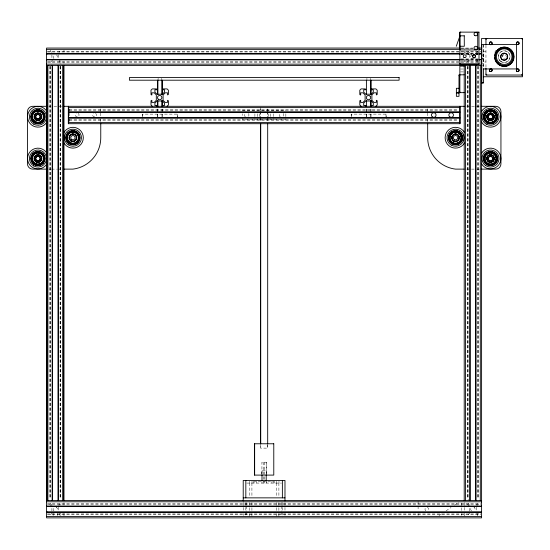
<?xml version="1.0" encoding="UTF-8"?>
<svg xmlns="http://www.w3.org/2000/svg" width="550" height="550" viewBox="0 0 550 550"><rect width="100%" height="100%" fill="white"/><g stroke="black" fill="none" stroke-linecap="round" stroke-linejoin="round"><path stroke-width="0.41" stroke-dasharray="2.75 2.06" d="M59.029 52.319L60.074 51.274M50.504 62.232L52.594 60.149M464.207 49.356L465.513 48.056M464.64 59.448L464.207 59.888L464.207 64.151M467.424 61.538L469.514 59.448L469.514 54.141L467.424 51.968M475.606 53.357L477.696 51.274M468.126 62.232L470.209 60.149M476.3 54.058L478.39 51.968M503.669 54.649L502.129 56.189A2.173 2.173 0 0 0 502.342 57.839L502.693 55.213A2.173 2.173 0 0 1 504.79 54.649M58.506 505.257L60.074 503.69M50.504 514.656L52.594 512.566M59.73 505.429L60.768 504.391M476.128 505.257L477.696 503.69M468.126 514.656L470.209 512.566M477.345 505.429L478.39 504.391M439.024 515.522L441.842 513.638M446.078 510.819L451.014 507.526M454.541 505.175L458.776 502.356M461.017 48.056L476.458 48.056M461.017 48.489L473.027 48.489M47.444 51.274L460.158 51.274M461.017 51.274L480.748 51.274M485.959 51.535L483.347 51.535L483.347 61.971L485.959 61.971M47.444 51.968L460.158 51.968M461.017 51.968L480.748 51.968M461.017 53.357L478.177 53.357M461.017 53.618L478.177 53.618M461.017 54.058L465.307 54.058M466.166 54.058L472.168 54.058M475.599 54.058L478.177 54.058M461.017 54.141L465.307 54.141M466.166 54.141L472.168 54.141M475.599 54.141L478.177 54.141M482.357 54.141L483.512 54.141M461.017 54.581L462.729 54.581M467.878 54.581L471.309 54.581M476.458 54.581L478.177 54.581M481.436 55.495L483.512 55.419M481.772 58.293L483.512 58.293M481.436 58.369L483.175 58.369M461.017 58.926L478.177 58.926M482.357 59.366L483.512 59.366M461.017 59.448L478.177 59.448M461.017 59.888L478.177 59.888M461.017 60.149L478.177 60.149M47.444 61.538L460.158 61.538M461.017 61.538L480.748 61.538M47.444 62.232L460.158 62.232M461.017 62.232L480.748 62.232M482.357 63.711L483.512 63.711M482.357 65.457L483.512 65.457M460.584 69.025L464.207 69.025M460.584 71.899L464.207 71.899M48.861 106.301L50.579 106.301M53.955 106.301L61.634 106.301M466.806 106.301L479.586 106.301M69.197 109.526L458.143 109.526M69.197 110.22L458.143 110.22M242.344 110.653L285.856 110.653M69.197 119.79L458.143 119.79M69.197 120.484L458.143 120.484M48.971 169.118L50.682 169.118M51.535 169.118L56.664 169.118M57.523 169.118L61.799 169.118M466.641 169.118L476.053 169.118M476.905 169.118L479.469 169.118M266.2 462.192L266.2 474.719L266.276 462.192L261.924 462.192L261.924 474.719M246.675 483.072L281.518 483.072M47.444 503.69L480.748 503.69M47.444 504.391L480.748 504.391M47.444 513.961L480.748 513.961M47.444 514.656L480.748 514.656M471.371 58.293L471.817 58.637M53.948 58.444L53.749 58.293A2.173 2.173 0 0 1 54.203 54.869M474.444 507.636L473.997 507.293A2.173 2.173 0 0 1 474.444 510.709M471.563 510.861L471.371 510.709A2.173 2.173 0 0 1 471.817 507.293M56.829 507.636L56.375 507.293A2.173 2.173 0 0 1 56.829 510.709M53.948 510.861L53.749 510.709A2.173 2.173 0 0 1 54.203 507.293M469.776 48.056L470.209 48.922M470.209 53.357L468.126 51.274L468.126 48.922M476.3 59.448L477.868 61.016M475.606 60.149L477.696 62.232L477.696 64.584M51.549 52.319L50.504 51.274L50.504 48.922M59.208 59.971L60.768 61.538M59.029 61.188L60.074 62.232L60.074 64.584M469.686 505.257L468.126 503.69L468.126 501.346M476.822 512.394L478.39 513.961M476.651 513.611L477.696 514.656L477.696 517.007M52.071 505.257L50.504 503.69L50.504 501.346M59.208 512.394L60.768 513.961M59.029 513.611L60.074 514.656L60.074 517.007M467.424 504.391L469.514 506.564L469.514 511.115M49.809 504.391L51.899 506.564L51.899 511.115M485.959 45.279L485.959 67.375M483.512 44.571L483.512 68.097M483.175 44.646L483.175 68.172M478.39 66.309L478.39 498.754M478.026 66.309L478.026 498.754M477.696 66.309L477.696 498.754M476.3 507.244L476.3 511.871M468.126 66.309L468.126 500.473M467.789 66.309L467.789 498.754M467.424 66.309L467.424 498.754M465.08 51.968L465.08 53.357M465.08 59.448L465.08 61.538M464.207 51.061L464.207 53.618M464.207 502.631L464.207 510.757M464.207 513.157L464.207 516.567M461.594 502.961L461.594 510.757M461.594 513.727L461.594 515.391M427.68 108.845L427.68 112.248M427.68 113.08L427.68 118.188M427.68 119.013L427.68 121.584M418.096 501.304L418.096 510.414M418.096 513.727L418.096 515.391M386.251 118.484L386.251 114.132L351.168 114.132L351.168 118.484M385.969 114.132L385.969 118.484M371.03 109.044L371.03 112.441M371.03 114.132L371.03 118.484M370.748 109.044L370.748 112.441M370.748 114.132L370.748 118.484M370.397 78.244L370.397 80.204M366.919 78.244L366.926 80.204M366.678 109.044L366.678 112.441M366.678 114.132L366.678 117.033M366.396 109.044L366.396 112.441M366.396 114.132L366.396 117.033M351.45 114.132L351.45 118.484M285.856 113.816L285.856 119.357L242.344 119.357L242.344 113.816M284.982 502.624L284.982 512.793M284.982 513.638L284.982 515.391M282.37 502.597L282.37 517.027M281.497 502.597L281.497 505.141M281.497 505.993L281.497 511.081M281.497 511.933L281.497 515.329M278.974 481.112L278.974 483.072M278.891 483.072L278.891 496.65M278.891 502.597L278.891 506.839M278.884 507.691L278.891 512.779M278.884 513.631L278.891 517.027M276.279 483.072L276.279 496.65M276.279 502.597L276.279 506.839M276.279 507.691L276.279 512.779M276.279 513.631L276.286 517.027M276.189 481.112L276.189 483.072M274.539 481.112L274.539 483.072M273.666 483.072L273.666 481.332L254.526 481.332L254.526 483.072M273.329 113.816L273.329 119.357M271.927 481.332L271.927 483.072M270.545 113.816L270.545 119.357M268.524 113.816L268.524 119.357M267.692 109.017L267.692 110.736M267.692 111.595L267.692 116.744M267.692 117.604L267.692 121.894M267.692 444.503L267.692 448.126L260.507 448.126L260.507 444.503M267.465 109.017L267.465 110.736M267.465 111.595L267.465 116.744M267.465 117.604L267.465 121.894M267.465 444.503L267.465 448.126M266.386 474.375L266.386 470.745L261.814 470.745L261.814 474.375M264.66 462.192L264.66 480.569M264.66 481.401L264.66 483.072M263.532 462.192L263.532 480.569M263.532 481.401L263.532 483.072M262.041 470.745L262.041 474.375M261.924 481.401L261.999 483.072M260.734 107.298L260.734 110.736M260.734 111.595L260.734 116.744M260.734 117.604L260.734 121.894M260.734 444.503L260.734 448.126M260.507 109.017L260.507 110.736M260.507 111.595L260.507 116.744M260.507 117.604L260.507 121.894M259.689 113.816L259.689 119.357M257.654 113.816L257.654 119.357M256.266 481.332L256.266 483.072M254.897 113.816L254.897 119.357M253.66 481.112L253.66 483.072M252.003 481.112L252.003 483.072M251.914 483.072L251.921 496.65M251.921 502.597L251.914 506.839M251.921 507.691L251.921 512.779M251.921 513.631L251.921 517.027M249.315 483.072L249.308 496.65M249.315 502.597L249.308 506.839M249.315 507.691L249.308 512.779M249.315 513.631L249.308 517.027M249.219 481.112L249.219 483.072M246.696 502.597L246.696 505.141M246.696 505.993L246.696 511.081M246.696 511.933L246.696 515.329M245.829 502.597L245.829 517.027M243.217 502.624L243.217 512.793M243.217 513.638L243.217 515.391M177.389 118.484L177.389 114.132L142.45 114.132L142.45 118.484M177.251 114.132L177.251 118.484M162.161 109.044L162.161 112.441M162.161 114.132L162.161 118.484M162.023 109.044L162.023 112.441M162.023 114.132L162.023 118.484M161.59 78.244L161.583 80.204M158.111 78.244L158.111 80.204M157.816 109.044L157.816 112.441M157.816 114.132L157.816 117.033M157.678 109.044L157.678 112.441M157.678 114.132L157.678 118.484M142.588 114.132L142.588 118.484M100.76 108.845L100.76 112.248M100.76 113.08L100.76 118.188M100.76 119.013L100.76 121.584M69.699 108.845L69.699 112.234M69.699 113.08L69.699 118.161M69.699 119.013L69.699 121.55M63.992 50.208L63.992 51.913M63.992 61.593L63.992 63.298M63.992 502.631L63.992 505.189M63.992 513.157L63.992 516.567M60.768 66.309L60.768 498.754M60.411 66.309L60.411 498.754M60.074 66.309L60.074 498.754M58.685 54.828L58.685 58.678M58.685 507.244L58.685 511.871M57.461 513.322L57.461 515.598M53.116 513.322L53.116 515.598M51.899 54.904L51.899 58.692M50.504 66.309L50.504 498.754M50.167 66.309L50.167 498.754M49.809 66.309L49.809 498.754M95.514 113.382A1.87 1.87 0 0 1 96.016 116.208A1.87 1.87 0 0 1 93.149 116.208A1.87 1.87 0 0 1 93.644 113.382M78.114 113.382A1.87 1.87 0 0 1 78.609 116.208A1.87 1.87 0 0 1 75.749 116.208A1.87 1.87 0 0 1 76.244 113.382M56.375 54.869A2.173 2.173 0 0 1 56.829 58.293M474.444 58.293A2.173 2.173 0 0 1 471.185 58.08A2.173 2.173 0 0 1 471.817 54.869M506.33 56.189A2.173 2.173 0 0 1 506.33 57.317M506.11 57.839A2.173 2.173 0 0 1 505.766 58.293M504.79 58.857A2.173 2.173 0 0 1 503.669 58.857M505.319 54.869A2.173 2.173 0 0 1 506.11 55.667M494.808 52.25A10.443 10.443 0 0 1 495.873 50.497M248.462 113.596A2.262 2.262 0 0 1 248.098 116.772M245.341 116.82A2.262 2.262 0 0 1 244.874 113.657M283.257 113.568A2.262 2.262 0 0 1 282.941 116.751M280.191 116.841A2.262 2.262 0 0 1 280.074 113.259M427.268 507.409A1.829 1.829 0 0 1 427.707 510.757M425.886 510.757A1.829 1.829 0 0 1 426.326 507.409M266.276 483.072L266.276 481.401L266.2 483.072M499.991 60.837A5.871 5.871 0 0 0 509.816 58.204A5.871 5.871 0 0 0 502.624 51.006A5.871 5.871 0 0 0 499.991 60.837M501.256 61.717A5.871 5.871 0 0 0 510.063 56.629A5.871 5.871 0 0 0 501.256 51.542A5.871 5.871 0 0 0 501.256 61.717"/><path stroke-width="0.82" d="M459.587 37.345L459.848 36.706M459.525 37.132L456.28 46.262M459.587 36.912L459.958 35.826L464.31 35.826M47.025 59.448L46.592 59.888L460.158 59.888M156.564 106.301L156.998 105.435L154.907 105.435L154.907 103.084L156.998 100.994L162.394 100.994L164.478 103.084L164.478 105.435L162.394 105.435L162.828 106.301M167.09 106.301L168.396 105.002L168.396 100.733L167.523 100.299L167.523 102.389L165.179 102.389L163.089 100.299L163.089 94.992L165.179 92.819L167.523 92.819L167.523 94.909L168.396 94.469L168.396 90.207L167.09 88.901L162.828 88.901L162.394 89.341L162.394 89.774L164.478 89.774L164.478 92.125L162.394 94.208L156.998 94.208L154.907 92.125L154.907 89.774L156.998 89.774L156.564 88.901L152.302 88.901L150.996 90.207L150.996 94.469L151.429 94.909L151.862 94.909L151.862 92.819L154.213 92.819L156.303 94.909L156.303 100.299L154.213 102.389L151.862 102.389L151.862 100.299L150.996 100.733L150.996 105.002L152.302 106.301M365.372 106.301L365.805 105.435L363.715 105.435L363.715 103.084L365.805 100.994L371.202 100.994L373.292 103.084L373.292 105.435L371.202 105.435L371.635 106.301M375.897 106.301L377.204 105.002L377.204 100.733L376.331 100.299L376.331 102.389L373.986 102.389L371.896 100.299L371.896 94.909L373.986 92.819L376.331 92.819L376.331 94.909L377.204 94.469L377.204 90.207L375.897 88.901L371.635 88.901L371.202 89.341L371.202 89.774L373.292 89.774L373.292 92.125L371.202 94.208L365.805 94.208L363.715 92.125L363.715 89.774L365.805 89.774L365.372 88.901L361.109 88.901L359.803 90.207L359.803 94.469L360.236 94.909L360.676 94.909L360.676 92.819L363.021 92.819L365.111 94.992L365.111 100.299L363.021 102.389L360.676 102.389L360.676 100.299L359.803 100.733L359.803 105.002L361.109 106.301M485.959 39.352L486.826 38.479M47.025 511.871L46.592 512.304L481.607 512.304M521.627 75.027L522.5 74.154M479.029 32.127L459.8 32.127L459.889 64.027M489.919 44.646L491.652 44.646M459.903 46.262L464.31 46.262L464.255 35.826M460.158 48.056L46.592 48.056L46.592 517.873L481.607 517.873L481.607 48.056L478.596 48.056M459.889 49.094L459.903 49.094A0.873 0.873 0 0 0 460.776 49.961L476.871 49.961A0.873 0.873 0 0 0 477.737 49.094L477.723 32.993A0.873 0.873 0 0 0 476.871 32.127M46.592 49.356L460.158 49.356M479.036 49.356L481.607 49.356M460.158 53.618L46.592 53.618L47.025 54.058M479.036 53.618L481.607 53.618M46.592 54.058L460.158 54.058M479.036 54.058L481.607 54.058M46.592 59.448L460.158 59.448M479.036 59.448L481.607 59.448M479.036 59.888L481.607 59.888M459.8 64.027L479.029 64.027L478.933 32.127M46.592 64.151L481.607 64.151M46.592 65.457L481.607 65.457M464.207 66.11L459.855 66.11L459.855 92.647M483.512 68.936L516.574 68.936L516.574 44.571L481.772 44.571L481.772 82.858L483.512 82.858L483.512 68.709M464.207 74.814L458.989 74.814L458.989 96.326L456.376 96.326L456.376 88.296L458.989 88.296M522.5 75.027L485.959 75.027L485.959 68.214M458.989 75.68L459.855 75.68M483.312 76.766L522.5 76.766L522.5 38.479L481.607 38.479L481.607 47.843M481.436 82.933L483.175 82.933M458.989 91.781L459.855 91.781M456.376 92.647L464.207 92.647M456.376 93.067L458.989 93.026M47.176 106.301L32.718 106.301A5.218 5.218 0 0 0 27.5 111.526L27.5 163.9A5.218 5.218 0 0 0 32.718 169.118L47.259 169.118M63.298 106.301L464.296 106.301M481.264 106.301L495.722 106.301A5.218 5.218 0 0 1 500.94 111.526L500.94 163.9A5.218 5.218 0 0 1 495.722 169.118L481.181 169.118M68.338 107.608L459.855 107.608M68.338 111.87L459.855 111.87M68.338 112.31L459.855 112.31M68.338 117.7L459.855 117.7M68.338 118.133L459.855 118.133M68.338 122.402L459.855 122.402M63.511 169.118L72.916 169.118A31.639 31.639 0 0 0 100.76 137.713L100.76 123.282M464.076 169.118L455.524 169.118A31.639 31.639 0 0 1 427.68 137.713L427.68 123.282M243.217 497.86L284.982 497.86M46.592 500.473L481.607 500.473M46.592 501.779L481.607 501.779M481.607 506.041L46.592 506.041L47.025 506.474M46.592 506.474L481.607 506.474M46.592 511.871L481.607 511.871M46.592 516.567L481.607 516.567M521.627 38.479L522.5 39.352M485.959 74.154L486.826 75.027M485.959 38.479L485.959 44.447M481.436 44.646L481.436 48.049M480.301 65.457L480.301 500.473M476.039 65.457L476.039 500.473M475.606 65.457L475.606 500.473M470.209 65.457L470.209 500.473M469.776 65.457L469.776 500.473M465.513 65.457L465.513 500.473M464.207 65.457L464.207 500.473M460.047 106.301L460.047 123.702L68.338 123.702L68.338 106.301M459.903 49.094L459.889 32.993A0.873 0.873 0 0 1 460.756 32.127M459.855 106.301L459.855 123.702M371.03 80.204L371.03 94.621M371.03 100.561L371.03 106.501M370.748 80.204L370.748 94.621M370.748 100.561L370.748 106.501M366.396 80.204L366.396 94.621M366.396 100.561L366.396 106.501M284.982 500.933L284.982 480.459L243.217 480.459L243.217 500.933M282.37 480.459L282.37 497.86M267.692 123.606L267.692 443.774M266.2 474.719L266.2 480.569M261.999 474.719L261.999 480.569M260.734 123.606L260.734 443.774M260.507 123.606L260.507 443.774M254.643 443.774L254.643 475.097M245.829 480.459L245.829 497.86M162.161 80.204L162.161 94.621M162.161 100.561L162.161 105.648M162.023 80.204L162.023 94.621M162.023 100.561L162.023 106.501M157.816 80.204L157.816 94.621M157.816 100.561L157.816 106.501M157.678 80.204L157.678 94.621M157.678 100.561L157.678 106.501M68.392 106.301L68.392 123.702M63.992 65.457L63.992 500.473M63.552 65.457L63.552 500.473M62.686 65.457L62.686 500.473M58.424 65.457L58.424 500.473M57.984 65.457L57.984 500.473M52.594 65.457L52.594 500.473M52.161 65.457L52.161 500.473M47.891 65.457L47.891 500.473M47.025 65.457L47.025 500.473M63.594 133.114A10.395 10.395 0 0 1 79.427 129.601A10.395 10.395 0 0 1 79.427 145.819A10.395 10.395 0 0 1 63.594 142.312M46.943 163.742A10.395 10.395 0 0 1 31.261 166.512A10.395 10.395 0 0 1 31.261 150.583A10.395 10.395 0 0 1 46.943 153.347M46.943 121.942A10.395 10.395 0 0 1 31.261 124.706A10.395 10.395 0 0 1 31.261 108.783A10.395 10.395 0 0 1 46.943 111.547M36.307 160.311A2.303 2.303 0 0 1 36.307 157.053A2.303 2.303 0 0 1 39.573 157.053A2.303 2.303 0 0 1 39.573 160.311M39.091 160.676A2.303 2.303 0 0 1 38.534 160.909M37.345 160.909A2.303 2.303 0 0 1 36.788 160.676M39.091 114.751A2.303 2.303 0 0 1 39.573 118.374M39.091 118.738A2.303 2.303 0 0 1 36.788 118.738M36.307 118.374A2.303 2.303 0 0 1 36.788 114.751M37.345 114.517A2.303 2.303 0 0 1 38.534 114.517M464.53 142.911A10.395 10.395 0 0 1 448.841 145.674A10.395 10.395 0 0 1 448.841 129.745A10.395 10.395 0 0 1 464.53 132.516M481.498 153.347A10.395 10.395 0 0 1 497.186 150.583A10.395 10.395 0 0 1 497.186 166.512A10.395 10.395 0 0 1 481.498 163.742M481.498 111.547A10.395 10.395 0 0 1 497.186 108.783A10.395 10.395 0 0 1 497.186 124.706A10.395 10.395 0 0 1 481.498 121.942M488.868 160.311A2.303 2.303 0 0 1 489.177 156.791A2.303 2.303 0 0 1 492.587 157.706A2.303 2.303 0 0 1 491.095 160.909M489.906 160.909A2.303 2.303 0 0 1 489.349 160.676M489.906 114.517A2.303 2.303 0 0 1 492.786 117.047A2.303 2.303 0 0 1 489.349 118.738M488.868 118.374A2.303 2.303 0 0 1 489.349 114.751M472.78 55.481A1.437 1.437 0 0 1 475.2 55.371A1.437 1.437 0 0 1 474.272 57.612A1.437 1.437 0 0 1 472.636 55.825M494.656 55.921A9.57 9.57 0 0 1 509.217 48.606A9.57 9.57 0 0 1 509.217 64.9A9.57 9.57 0 0 1 494.656 57.585M491.899 71.012A1.389 1.389 0 0 1 489.555 70.964A1.389 1.389 0 0 1 490.593 68.853A1.389 1.389 0 0 1 492.064 70.689M399.107 77.591L129.401 77.591L129.401 80.204L399.107 80.204L399.107 77.591M273.783 443.774L254.416 443.774L254.416 475.097L273.783 475.097L273.783 443.774M370.04 96.064L369.593 95.721A2.173 2.173 0 0 0 366.967 99.144L367.414 99.488A2.173 2.173 0 0 0 370.04 96.064M71.83 139.597A2.173 2.173 0 0 0 75.089 137.713A2.173 2.173 0 0 0 71.83 135.829A2.173 2.173 0 0 0 71.83 139.597M70.957 140.642A3.527 3.527 0 0 0 76.429 137.94A3.527 3.527 0 0 0 71.356 134.551A3.527 3.527 0 0 0 70.957 140.642M70.861 140.786A3.699 3.699 0 0 0 76.608 137.954A3.699 3.699 0 0 0 71.28 134.399A3.699 3.699 0 0 0 70.861 140.786M69.795 142.381A5.61 5.61 0 0 0 78.513 138.078A5.61 5.61 0 0 0 70.434 132.681A5.61 5.61 0 0 0 69.795 142.381M70.022 142.725A5.789 5.789 0 0 0 78.705 137.713A5.789 5.789 0 0 0 70.022 132.701A5.789 5.789 0 0 0 70.022 142.725M69.438 143.743A6.957 6.957 0 0 0 79.874 137.713A6.957 6.957 0 0 0 69.438 131.684A6.957 6.957 0 0 0 69.438 143.743M69.602 142.67A5.961 5.961 0 0 0 78.863 138.105A5.961 5.961 0 0 0 70.283 132.364A5.961 5.961 0 0 0 69.602 142.67M69.197 143.282A6.696 6.696 0 0 0 79.599 138.153A6.696 6.696 0 0 0 69.953 131.704A6.696 6.696 0 0 0 69.197 143.282M70.764 140.931A3.871 3.871 0 0 0 76.78 137.968A3.871 3.871 0 0 0 71.204 134.241A3.871 3.871 0 0 0 70.764 140.931M68.949 143.646A7.136 7.136 0 0 0 80.032 138.181A7.136 7.136 0 0 0 69.761 131.312A7.136 7.136 0 0 0 68.949 143.646M68.179 144.801A8.525 8.525 0 0 0 81.427 138.27A8.525 8.525 0 0 0 69.142 130.068A8.525 8.525 0 0 0 68.179 144.801M36.85 160.428A2.173 2.173 0 0 0 40.116 158.544A2.173 2.173 0 0 0 36.85 156.661A2.173 2.173 0 0 0 36.85 160.428M36.176 161.597A3.527 3.527 0 0 0 41.463 158.544A3.527 3.527 0 0 0 36.176 155.492A3.527 3.527 0 0 0 36.176 161.597M36.094 161.748A3.699 3.699 0 0 0 41.635 158.544A3.699 3.699 0 0 0 36.094 155.341A3.699 3.699 0 0 0 36.094 161.748M35.131 163.405A5.61 5.61 0 0 0 43.553 158.544A5.61 5.61 0 0 0 35.131 153.684A5.61 5.61 0 0 0 35.131 163.405M35.049 163.556A5.789 5.789 0 0 0 43.725 158.544A5.789 5.789 0 0 0 35.049 153.532A5.789 5.789 0 0 0 35.049 163.556M34.457 164.574A6.957 6.957 0 0 0 44.901 158.544A6.957 6.957 0 0 0 34.457 152.515A6.957 6.957 0 0 0 34.457 164.574M34.629 163.501A5.961 5.961 0 0 0 43.89 158.936A5.961 5.961 0 0 0 35.303 153.203A5.961 5.961 0 0 0 34.629 163.501M34.217 164.113A6.696 6.696 0 0 0 44.626 158.984A6.696 6.696 0 0 0 34.98 152.536A6.696 6.696 0 0 0 34.217 164.113M36.004 161.899A3.871 3.871 0 0 0 41.814 158.544A3.871 3.871 0 0 0 36.004 155.189A3.871 3.871 0 0 0 36.004 161.899M34.375 164.725A7.136 7.136 0 0 0 45.073 158.544A7.136 7.136 0 0 0 34.375 152.364A7.136 7.136 0 0 0 34.375 164.725M33.681 165.928A8.525 8.525 0 0 0 46.468 158.544A8.525 8.525 0 0 0 33.681 151.161A8.525 8.525 0 0 0 33.681 165.928M36.85 118.628A2.173 2.173 0 0 0 40.116 116.744A2.173 2.173 0 0 0 36.85 114.861A2.173 2.173 0 0 0 36.85 118.628M35.984 119.673A3.527 3.527 0 0 0 41.456 116.978A3.527 3.527 0 0 0 36.383 113.582A3.527 3.527 0 0 0 35.984 119.673M36.094 119.948A3.699 3.699 0 0 0 41.635 116.744A3.699 3.699 0 0 0 36.094 113.541A3.699 3.699 0 0 0 36.094 119.948M35.131 121.605A5.61 5.61 0 0 0 43.553 116.744A5.61 5.61 0 0 0 35.131 111.884A5.61 5.61 0 0 0 35.131 121.605M35.049 121.756A5.789 5.789 0 0 0 43.725 116.744A5.789 5.789 0 0 0 35.049 111.733A5.789 5.789 0 0 0 35.049 121.756M34.457 122.774A6.957 6.957 0 0 0 44.901 116.744A6.957 6.957 0 0 0 34.457 110.715A6.957 6.957 0 0 0 34.457 122.774M34.959 121.907A5.961 5.961 0 0 0 43.897 116.744A5.961 5.961 0 0 0 34.959 111.581A5.961 5.961 0 0 0 34.959 121.907M34.588 122.547A6.696 6.696 0 0 0 44.639 116.744A6.696 6.696 0 0 0 34.588 110.942A6.696 6.696 0 0 0 34.588 122.547M35.791 119.962A3.871 3.871 0 0 0 41.807 116.999A3.871 3.871 0 0 0 36.231 113.272A3.871 3.871 0 0 0 35.791 119.962M33.976 122.677A7.136 7.136 0 0 0 45.059 117.212A7.136 7.136 0 0 0 34.788 110.344A7.136 7.136 0 0 0 33.976 122.677M33.681 124.128A8.525 8.525 0 0 0 46.468 116.744A8.525 8.525 0 0 0 33.681 109.361A8.525 8.525 0 0 0 33.681 124.128M454.438 139.597A2.173 2.173 0 0 0 457.696 137.713A2.173 2.173 0 0 0 454.438 135.829A2.173 2.173 0 0 0 454.438 139.597M453.564 140.642A3.527 3.527 0 0 0 459.044 137.94A3.527 3.527 0 0 0 453.963 134.551A3.527 3.527 0 0 0 453.564 140.642M453.468 140.786A3.699 3.699 0 0 0 459.216 137.954A3.699 3.699 0 0 0 453.888 134.399A3.699 3.699 0 0 0 453.468 140.786M452.409 142.381A5.61 5.61 0 0 0 461.127 138.078A5.61 5.61 0 0 0 453.042 132.681A5.61 5.61 0 0 0 452.409 142.381M452.313 142.526A5.789 5.789 0 0 0 461.299 138.091A5.789 5.789 0 0 0 452.966 132.522A5.789 5.789 0 0 0 452.313 142.526M451.66 143.502A6.957 6.957 0 0 0 462.467 138.167A6.957 6.957 0 0 0 452.444 131.471A6.957 6.957 0 0 0 451.66 143.502M452.547 142.876A5.961 5.961 0 0 0 461.484 137.713A5.961 5.961 0 0 0 452.547 132.55A5.961 5.961 0 0 0 452.547 142.876M451.804 143.282A6.696 6.696 0 0 0 462.206 138.153A6.696 6.696 0 0 0 452.561 131.704A6.696 6.696 0 0 0 451.804 143.282M453.592 141.068A3.871 3.871 0 0 0 459.394 137.713A3.871 3.871 0 0 0 453.592 134.358A3.871 3.871 0 0 0 453.592 141.068M451.564 143.646A7.136 7.136 0 0 0 462.646 138.181A7.136 7.136 0 0 0 452.368 131.312A7.136 7.136 0 0 0 451.564 143.646M451.261 145.097A8.525 8.525 0 0 0 464.049 137.713A8.525 8.525 0 0 0 451.261 130.329A8.525 8.525 0 0 0 451.261 145.097M489.411 160.428A2.173 2.173 0 0 0 492.676 158.544A2.173 2.173 0 0 0 489.411 156.661A2.173 2.173 0 0 0 489.411 160.428M488.737 161.597A3.527 3.527 0 0 0 494.024 158.544A3.527 3.527 0 0 0 488.737 155.492A3.527 3.527 0 0 0 488.737 161.597M488.654 161.748A3.699 3.699 0 0 0 494.196 158.544A3.699 3.699 0 0 0 488.654 155.341A3.699 3.699 0 0 0 488.654 161.748M487.692 163.405A5.61 5.61 0 0 0 496.114 158.544A5.61 5.61 0 0 0 487.692 153.684A5.61 5.61 0 0 0 487.692 163.405M487.609 163.556A5.789 5.789 0 0 0 496.286 158.544A5.789 5.789 0 0 0 487.609 153.532A5.789 5.789 0 0 0 487.609 163.556M487.018 164.574A6.957 6.957 0 0 0 497.461 158.544A6.957 6.957 0 0 0 487.018 152.515A6.957 6.957 0 0 0 487.018 164.574M487.19 163.501A5.961 5.961 0 0 0 496.444 158.936A5.961 5.961 0 0 0 487.864 153.203A5.961 5.961 0 0 0 487.19 163.501M487.149 164.347A6.696 6.696 0 0 0 497.2 158.544A6.696 6.696 0 0 0 487.149 152.742A6.696 6.696 0 0 0 487.149 164.347M488.565 161.899A3.871 3.871 0 0 0 494.374 158.544A3.871 3.871 0 0 0 488.565 155.189A3.871 3.871 0 0 0 488.565 161.899M486.936 164.725A7.136 7.136 0 0 0 497.633 158.544A7.136 7.136 0 0 0 486.936 152.364A7.136 7.136 0 0 0 486.936 164.725M485.76 165.632A8.525 8.525 0 0 0 499.008 159.101A8.525 8.525 0 0 0 486.729 150.899A8.525 8.525 0 0 0 485.76 165.632M489.411 118.628A2.173 2.173 0 0 0 492.676 116.744A2.173 2.173 0 0 0 489.411 114.861A2.173 2.173 0 0 0 489.411 118.628M488.737 119.797A3.527 3.527 0 0 0 494.024 116.744A3.527 3.527 0 0 0 488.737 113.692A3.527 3.527 0 0 0 488.737 119.797M488.654 119.948A3.699 3.699 0 0 0 494.196 116.744A3.699 3.699 0 0 0 488.654 113.541A3.699 3.699 0 0 0 488.654 119.948M487.382 121.412A5.61 5.61 0 0 0 496.1 117.109A5.61 5.61 0 0 0 488.015 111.712A5.61 5.61 0 0 0 487.382 121.412M487.609 121.756A5.789 5.789 0 0 0 496.286 116.744A5.789 5.789 0 0 0 487.609 111.733A5.789 5.789 0 0 0 487.609 121.756M487.018 122.774A6.957 6.957 0 0 0 497.461 116.744A6.957 6.957 0 0 0 487.018 110.715A6.957 6.957 0 0 0 487.018 122.774M487.19 121.701A5.961 5.961 0 0 0 496.444 117.136A5.961 5.961 0 0 0 487.864 111.402A5.961 5.961 0 0 0 487.19 121.701M487.149 122.547A6.696 6.696 0 0 0 497.2 116.744A6.696 6.696 0 0 0 487.149 110.942A6.696 6.696 0 0 0 487.149 122.547M488.352 119.962A3.871 3.871 0 0 0 494.361 116.999A3.871 3.871 0 0 0 488.785 113.272A3.871 3.871 0 0 0 488.352 119.962M486.936 122.925A7.136 7.136 0 0 0 497.633 116.744A7.136 7.136 0 0 0 486.936 110.564A7.136 7.136 0 0 0 486.936 122.925M486.234 124.128A8.525 8.525 0 0 0 499.029 116.744A8.525 8.525 0 0 0 486.234 109.361A8.525 8.525 0 0 0 486.234 124.128M474.891 35.592A1.739 1.739 0 0 0 477.503 34.086A1.739 1.739 0 0 0 474.891 32.581A1.739 1.739 0 0 0 474.891 35.592M474.911 49.514A1.739 1.739 0 0 0 477.524 48.001A1.739 1.739 0 0 0 474.911 46.496A1.739 1.739 0 0 0 474.911 49.514M463.994 57.441A1.437 1.437 0 0 0 466.152 56.196A1.437 1.437 0 0 0 463.994 54.952A1.437 1.437 0 0 0 463.994 57.441M473.392 57.441A1.437 1.437 0 0 0 475.551 56.196A1.437 1.437 0 0 0 473.392 54.952A1.437 1.437 0 0 0 473.392 57.441M499.565 65.12A9.659 9.659 0 0 0 514.051 56.753A9.659 9.659 0 0 0 499.565 48.393A9.659 9.659 0 0 0 499.565 65.12M500.28 63.408A7.831 7.831 0 0 0 512.023 56.629A7.831 7.831 0 0 0 500.28 49.851A7.831 7.831 0 0 0 500.28 63.408M501.731 59.091A3.479 3.479 0 0 0 507.554 57.53A3.479 3.479 0 0 0 503.291 53.268A3.479 3.479 0 0 0 501.731 59.091M501.737 59.194A3.479 3.479 0 0 0 507.561 57.633A3.479 3.479 0 0 0 503.298 53.371A3.479 3.479 0 0 0 501.737 59.194M498.039 62.906A8.704 8.704 0 0 0 512.6 59.008A8.704 8.704 0 0 0 501.944 48.352A8.704 8.704 0 0 0 498.039 62.906M517.062 44.399A1.306 1.306 0 0 0 519.021 43.271A1.306 1.306 0 0 0 517.062 42.137A1.306 1.306 0 0 0 517.062 44.399M490.091 44.399A1.306 1.306 0 0 0 492.051 43.271A1.306 1.306 0 0 0 490.091 42.137A1.306 1.306 0 0 0 490.091 44.399M516.966 71.308A1.306 1.306 0 0 0 519.014 70.352A1.306 1.306 0 0 0 517.158 69.059A1.306 1.306 0 0 0 516.966 71.308M490.091 71.369A1.306 1.306 0 0 0 492.051 70.242A1.306 1.306 0 0 0 490.091 69.108A1.306 1.306 0 0 0 490.091 71.369M516.904 44.399A1.389 1.389 0 0 0 519.097 43.409A1.389 1.389 0 0 0 517.144 41.999A1.389 1.389 0 0 0 516.904 44.399M516.849 71.328A1.389 1.389 0 0 0 519.09 70.441A1.389 1.389 0 0 0 517.199 68.942A1.389 1.389 0 0 0 516.849 71.328M489.94 44.406A1.389 1.389 0 0 0 492.133 43.395A1.389 1.389 0 0 0 490.16 42.006A1.389 1.389 0 0 0 489.94 44.406M158.159 99.144A2.173 2.173 0 0 0 161.796 98.168A2.173 2.173 0 0 0 159.129 95.501A2.173 2.173 0 0 0 158.159 99.144M450.003 117.047A2.303 2.303 0 0 0 453.461 115.046A2.303 2.303 0 0 0 450.003 113.052A2.303 2.303 0 0 0 450.003 117.047M432.603 117.047A2.303 2.303 0 0 0 436.061 115.046A2.303 2.303 0 0 0 432.603 113.052A2.303 2.303 0 0 0 432.603 117.047"/></g></svg>
